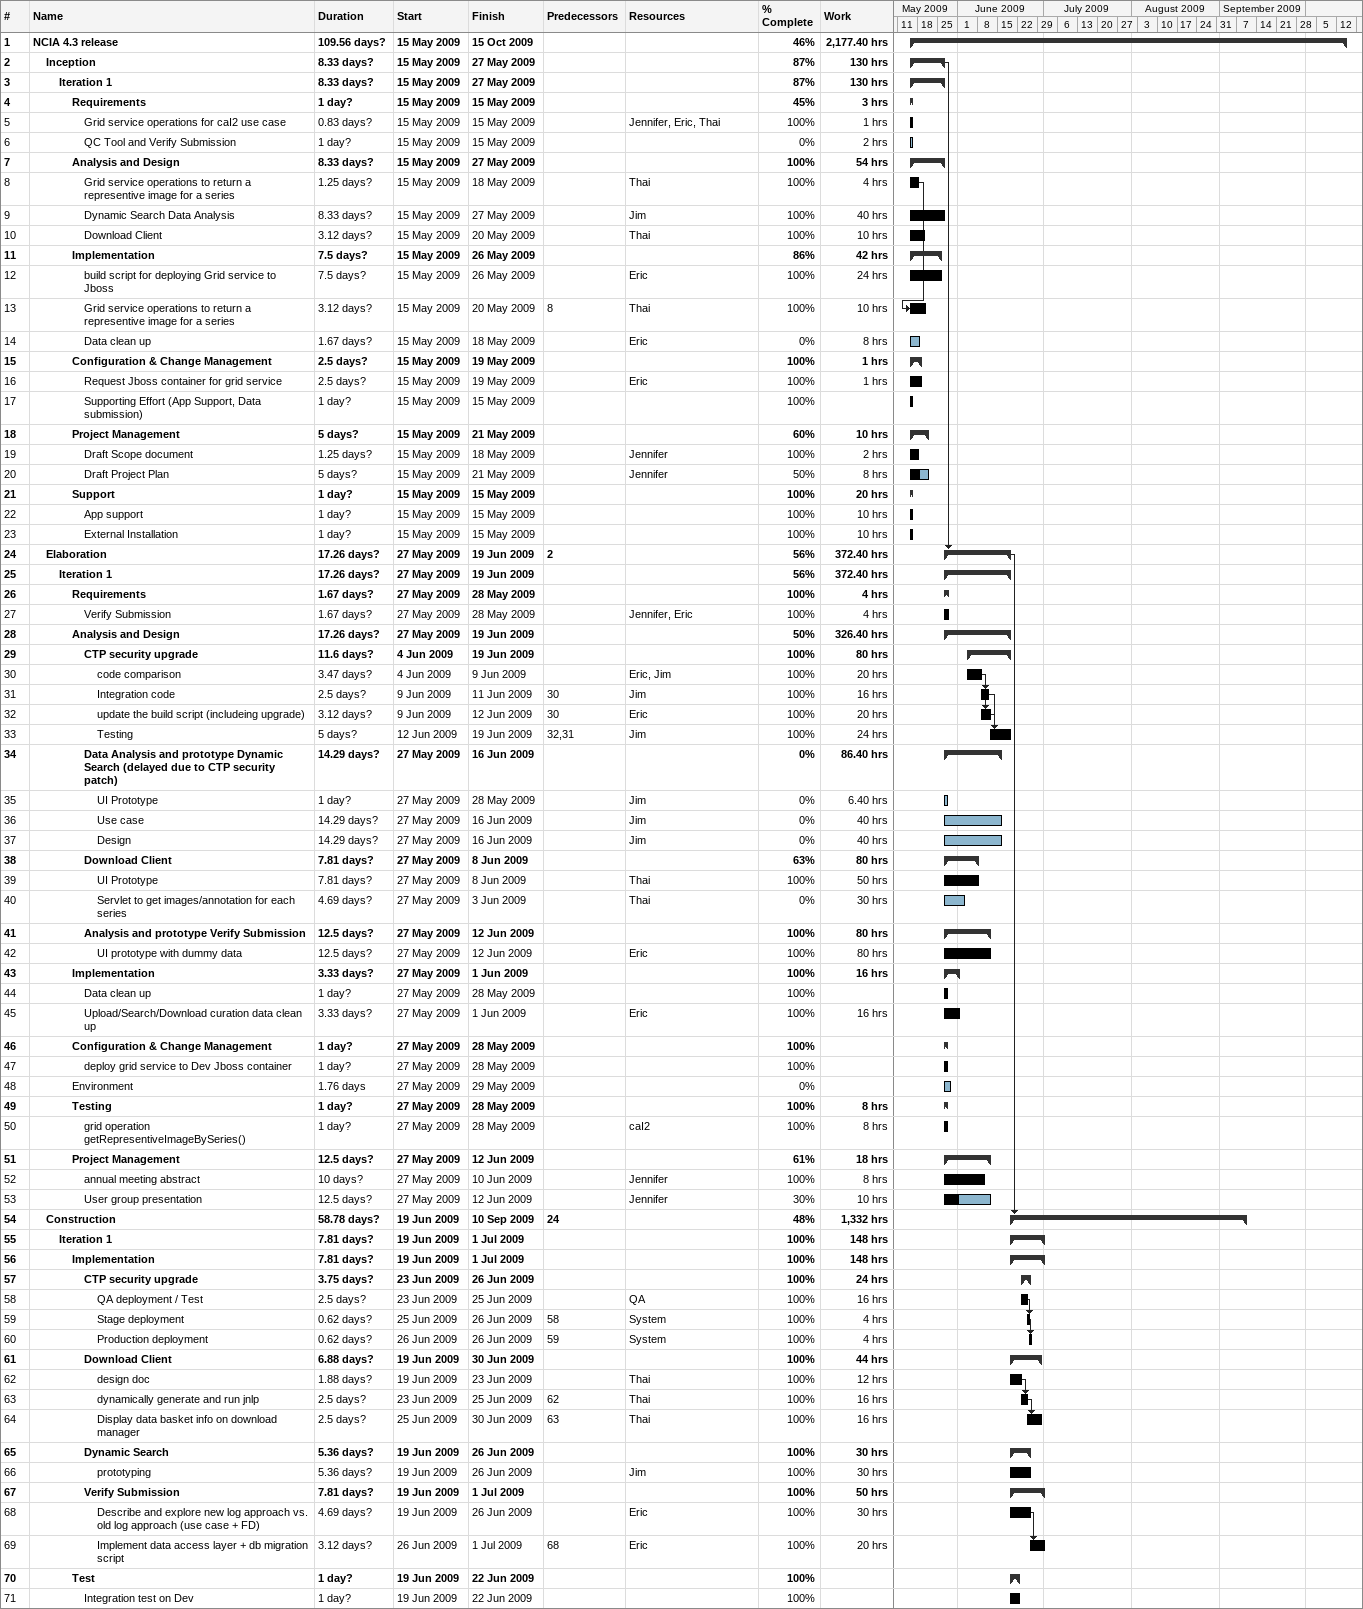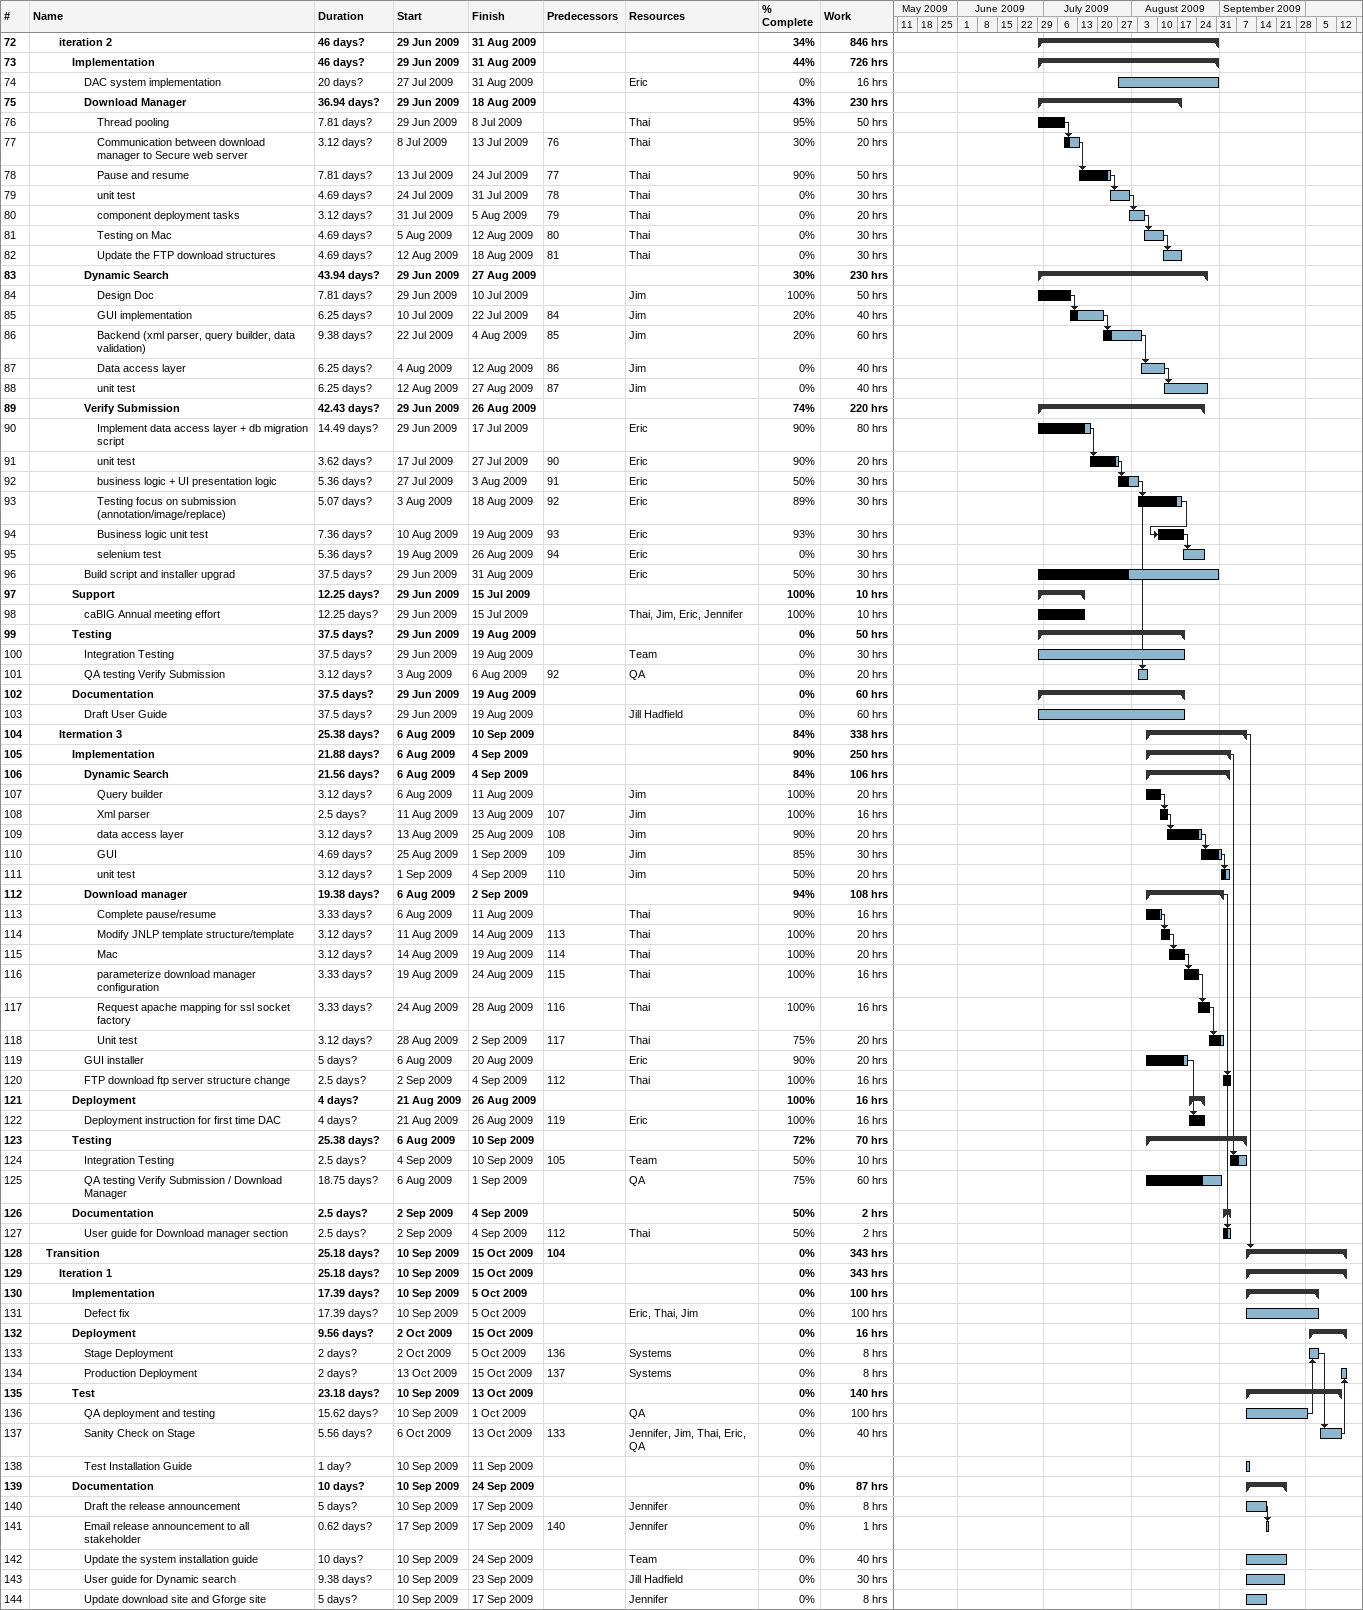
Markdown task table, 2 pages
| ID | Level | Task | Duration | Start | Finish | Predecessors | Resources | % complete | Work (h) |
|---|---|---|---|---|---|---|---|---|---|
| 1 | 1 | **NCIA 4.3 release** | 109.56d? | 2009-05-15 | 2009-10-15 |  |  | 46 | 2177.40 |
| 2 | 2 | **Inception** | 8.33d? | 2009-05-15 | 2009-05-27 |  |  | 87 | 130 |
| 3 | 3 | **Iteration 1** | 8.33d? | 2009-05-15 | 2009-05-27 |  |  | 87 | 130 |
| 4 | 4 | **Requirements** | 1d? | 2009-05-15 | 2009-05-15 |  |  | 45 | 3 |
| 5 | 5 | Grid service operations for caI2 use case | 0.83d? | 2009-05-15 | 2009-05-15 |  | Jennifer, Eric, Thai | 100 | 1 |
| 6 | 5 | QC Tool and Verify Submission | 1d? | 2009-05-15 | 2009-05-15 |  |  | 0 | 2 |
| 7 | 4 | **Analysis and Design** | 8.33d? | 2009-05-15 | 2009-05-27 |  |  | 100 | 54 |
| 8 | 5 | Grid service operations to return a representive image for a series | 1.25d? | 2009-05-15 | 2009-05-18 |  | Thai | 100 | 4 |
| 9 | 5 | Dynamic Search Data Analysis | 8.33d? | 2009-05-15 | 2009-05-27 |  | Jim | 100 | 40 |
| 10 | 5 | Download Client | 3.12d? | 2009-05-15 | 2009-05-20 |  | Thai | 100 | 10 |
| 11 | 4 | **Implementation** | 7.5d? | 2009-05-15 | 2009-05-26 |  |  | 86 | 42 |
| 12 | 5 | build script for deploying Grid service to Jboss | 7.5d? | 2009-05-15 | 2009-05-26 |  | Eric | 100 | 24 |
| 13 | 5 | Grid service operations to return a representive image for a series | 3.12d? | 2009-05-15 | 2009-05-20 | 8 | Thai | 100 | 10 |
| 14 | 5 | Data clean up | 1.67d? | 2009-05-15 | 2009-05-18 |  | Eric | 0 | 8 |
| 15 | 4 | **Configuration & Change Management** | 2.5d? | 2009-05-15 | 2009-05-19 |  |  | 100 | 1 |
| 16 | 5 | Request Jboss container for grid service | 2.5d? | 2009-05-15 | 2009-05-19 |  | Eric | 100 | 1 |
| 17 | 5 | Supporting Effort (App Support, Data submission) | 1d? | 2009-05-15 | 2009-05-15 |  |  | 100 |  |
| 18 | 4 | **Project Management** | 5d? | 2009-05-15 | 2009-05-21 |  |  | 60 | 10 |
| 19 | 5 | Draft Scope document | 1.25d? | 2009-05-15 | 2009-05-18 |  | Jennifer | 100 | 2 |
| 20 | 5 | Draft Project Plan | 5d? | 2009-05-15 | 2009-05-21 |  | Jennifer | 50 | 8 |
| 21 | 4 | **Support** | 1d? | 2009-05-15 | 2009-05-15 |  |  | 100 | 20 |
| 22 | 5 | App support | 1d? | 2009-05-15 | 2009-05-15 |  |  | 100 | 10 |
| 23 | 5 | External Installation | 1d? | 2009-05-15 | 2009-05-15 |  |  | 100 | 10 |
| 24 | 2 | **Elaboration** | 17.26d? | 2009-05-27 | 2009-06-19 | 2 |  | 56 | 372.40 |
| 25 | 3 | **Iteration 1** | 17.26d? | 2009-05-27 | 2009-06-19 |  |  | 56 | 372.40 |
| 26 | 4 | **Requirements** | 1.67d? | 2009-05-27 | 2009-05-28 |  |  | 100 | 4 |
| 27 | 5 | Verify Submission | 1.67d? | 2009-05-27 | 2009-05-28 |  | Jennifer, Eric | 100 | 4 |
| 28 | 4 | **Analysis and Design** | 17.26d? | 2009-05-27 | 2009-06-19 |  |  | 50 | 326.40 |
| 29 | 5 | **CTP security upgrade** | 11.6d? | 2009-06-04 | 2009-06-19 |  |  | 100 | 80 |
| 30 | 6 | code comparison | 3.47d? | 2009-06-04 | 2009-06-09 |  | Eric, Jim | 100 | 20 |
| 31 | 6 | Integration code | 2.5d? | 2009-06-09 | 2009-06-11 | 30 | Jim | 100 | 16 |
| 32 | 6 | update the build script (includeing upgrade) | 3.12d? | 2009-06-09 | 2009-06-12 | 30 | Eric | 100 | 20 |
| 33 | 6 | Testing | 5d? | 2009-06-12 | 2009-06-19 | 32, 31 | Jim | 100 | 24 |
| 34 | 5 | **Data Analysis and prototype Dynamic Search (delayed due to CTP security patch)** | 14.29d? | 2009-05-27 | 2009-06-16 |  |  | 0 | 86.40 |
| 35 | 6 | UI Prototype | 1d? | 2009-05-27 | 2009-05-28 |  | Jim | 0 | 6.40 |
| 36 | 6 | Use case | 14.29d? | 2009-05-27 | 2009-06-16 |  | Jim | 0 | 40 |
| 37 | 6 | Design | 14.29d? | 2009-05-27 | 2009-06-16 |  | Jim | 0 | 40 |
| 38 | 5 | **Download Client** | 7.81d? | 2009-05-27 | 2009-06-08 |  |  | 63 | 80 |
| 39 | 6 | UI Prototype | 7.81d? | 2009-05-27 | 2009-06-08 |  | Thai | 100 | 50 |
| 40 | 6 | Servlet to get images/annotation for each series | 4.69d? | 2009-05-27 | 2009-06-03 |  | Thai | 0 | 30 |
| 41 | 5 | **Analysis and prototype Verify Submission** | 12.5d? | 2009-05-27 | 2009-06-12 |  |  | 100 | 80 |
| 42 | 6 | UI prototype with dummy data | 12.5d? | 2009-05-27 | 2009-06-12 |  | Eric | 100 | 80 |
| 43 | 4 | **Implementation** | 3.33d? | 2009-05-27 | 2009-06-01 |  |  | 100 | 16 |
| 44 | 5 | Data clean up | 1d? | 2009-05-27 | 2009-05-28 |  |  | 100 |  |
| 45 | 5 | Upload/Search/Download curation data clean up | 3.33d? | 2009-05-27 | 2009-06-01 |  | Eric | 100 | 16 |
| 46 | 4 | **Configuration & Change Management** | 1d? | 2009-05-27 | 2009-05-28 |  |  | 100 |  |
| 47 | 5 | deploy grid service to Dev Jboss container | 1d? | 2009-05-27 | 2009-05-28 |  |  | 100 |  |
| 48 | 4 | Environment | 1.76d | 2009-05-27 | 2009-05-29 |  |  | 0 |  |
| 49 | 4 | **Testing** | 1d? | 2009-05-27 | 2009-05-28 |  |  | 100 | 8 |
| 50 | 5 | grid operation getRepresentiveImageBySeries() | 1d? | 2009-05-27 | 2009-05-28 |  | caI2 | 100 | 8 |
| 51 | 4 | **Project Management** | 12.5d? | 2009-05-27 | 2009-06-12 |  |  | 61 | 18 |
| 52 | 5 | annual meeting abstract | 10d? | 2009-05-27 | 2009-06-10 |  | Jennifer | 100 | 8 |
| 53 | 5 | User group presentation | 12.5d? | 2009-05-27 | 2009-06-12 |  | Jennifer | 30 | 10 |
| 54 | 2 | **Construction** | 58.78d? | 2009-06-19 | 2009-09-10 | 24 |  | 48 | 1332 |
| 55 | 3 | **Iteration 1** | 7.81d? | 2009-06-19 | 2009-07-01 |  |  | 100 | 148 |
| 56 | 4 | **Implementation** | 7.81d? | 2009-06-19 | 2009-07-01 |  |  | 100 | 148 |
| 57 | 5 | **CTP security upgrade** | 3.75d? | 2009-06-23 | 2009-06-26 |  |  | 100 | 24 |
| 58 | 6 | QA deployment / Test | 2.5d? | 2009-06-23 | 2009-06-25 |  | QA | 100 | 16 |
| 59 | 6 | Stage deployment | 0.62d? | 2009-06-25 | 2009-06-26 | 58 | System | 100 | 4 |
| 60 | 6 | Production deployment | 0.62d? | 2009-06-26 | 2009-06-26 | 59 | System | 100 | 4 |
| 61 | 5 | **Download Client** | 6.88d? | 2009-06-19 | 2009-06-30 |  |  | 100 | 44 |
| 62 | 6 | design doc | 1.88d? | 2009-06-19 | 2009-06-23 |  | Thai | 100 | 12 |
| 63 | 6 | dynamically generate and run jnlp | 2.5d? | 2009-06-23 | 2009-06-25 | 62 | Thai | 100 | 16 |
| 64 | 6 | Display data basket info on download manager | 2.5d? | 2009-06-25 | 2009-06-30 | 63 | Thai | 100 | 16 |
| 65 | 5 | **Dynamic Search** | 5.36d? | 2009-06-19 | 2009-06-26 |  |  | 100 | 30 |
| 66 | 6 | prototyping | 5.36d? | 2009-06-19 | 2009-06-26 |  | Jim | 100 | 30 |
| 67 | 5 | **Verify Submission** | 7.81d? | 2009-06-19 | 2009-07-01 |  |  | 100 | 50 |
| 68 | 6 | Describe and explore new log approach vs. old log approach (use case + FD) | 4.69d? | 2009-06-19 | 2009-06-26 |  | Eric | 100 | 30 |
| 69 | 6 | Implement data access layer + db migration script | 3.12d? | 2009-06-26 | 2009-07-01 | 68 | Eric | 100 | 20 |
| 70 | 4 | **Test** | 1d? | 2009-06-19 | 2009-06-22 |  |  | 100 |  |
| 71 | 5 | Integration test on Dev | 1d? | 2009-06-19 | 2009-06-22 |  |  | 100 |  |
| 72 | 3 | **iteration 2** | 46d? | 2009-06-29 | 2009-08-31 |  |  | 34 | 846 |
| 73 | 4 | **Implementation** | 46d? | 2009-06-29 | 2009-08-31 |  |  | 44 | 726 |
| 74 | 5 | DAC system implementation | 20d? | 2009-07-27 | 2009-08-31 |  | Eric | 0 | 16 |
| 75 | 5 | **Download Manager** | 36.94d? | 2009-06-29 | 2009-08-18 |  |  | 43 | 230 |
| 76 | 6 | Thread pooling | 7.81d? | 2009-06-29 | 2009-07-08 |  | Thai | 95 | 50 |
| 77 | 6 | Communication between download manager to Secure web server | 3.12d? | 2009-07-08 | 2009-07-13 | 76 | Thai | 30 | 20 |
| 78 | 6 | Pause and resume | 7.81d? | 2009-07-13 | 2009-07-24 | 77 | Thai | 90 | 50 |
| 79 | 6 | unit test | 4.69d? | 2009-07-24 | 2009-07-31 | 78 | Thai | 0 | 30 |
| 80 | 6 | component deployment tasks | 3.12d? | 2009-07-31 | 2009-08-05 | 79 | Thai | 0 | 20 |
| 81 | 6 | Testing on Mac | 4.69d? | 2009-08-05 | 2009-08-12 | 80 | Thai | 0 | 30 |
| 82 | 6 | Update the FTP download structures | 4.69d? | 2009-08-12 | 2009-08-18 | 81 | Thai | 0 | 30 |
| 83 | 5 | **Dynamic Search** | 43.94d? | 2009-06-29 | 2009-08-27 |  |  | 30 | 230 |
| 84 | 6 | Design Doc | 7.81d? | 2009-06-29 | 2009-07-10 |  | Jim | 100 | 50 |
| 85 | 6 | GUI implementation | 6.25d? | 2009-07-10 | 2009-07-22 | 84 | Jim | 20 | 40 |
| 86 | 6 | Backend (xml parser, query builder, data validation) | 9.38d? | 2009-07-22 | 2009-08-04 | 85 | Jim | 20 | 60 |
| 87 | 6 | Data access layer | 6.25d? | 2009-08-04 | 2009-08-12 | 86 | Jim | 0 | 40 |
| 88 | 6 | unit test | 6.25d? | 2009-08-12 | 2009-08-27 | 87 | Jim | 0 | 40 |
| 89 | 5 | **Verify Submission** | 42.43d? | 2009-06-29 | 2009-08-26 |  |  | 74 | 220 |
| 90 | 6 | Implement data access layer + db migration script | 14.49d? | 2009-06-29 | 2009-07-17 |  | Eric | 90 | 80 |
| 91 | 6 | unit test | 3.62d? | 2009-07-17 | 2009-07-27 | 90 | Eric | 90 | 20 |
| 92 | 6 | business logic + UI presentation logic | 5.36d? | 2009-07-27 | 2009-08-03 | 91 | Eric | 50 | 30 |
| 93 | 6 | Testing focus on submission (annotation/image/replace) | 5.07d? | 2009-08-03 | 2009-08-18 | 92 | Eric | 89 | 30 |
| 94 | 6 | Business logic unit test | 7.36d? | 2009-08-10 | 2009-08-19 | 93 | Eric | 93 | 30 |
| 95 | 6 | selenium test | 5.36d? | 2009-08-19 | 2009-08-26 | 94 | Eric | 0 | 30 |
| 96 | 5 | Build script and installer upgrad | 37.5d? | 2009-06-29 | 2009-08-31 |  | Eric | 50 | 30 |
| 97 | 4 | **Support** | 12.25d? | 2009-06-29 | 2009-07-15 |  |  | 100 | 10 |
| 98 | 5 | caBIG Annual meeting effort | 12.25d? | 2009-06-29 | 2009-07-15 |  | Thai, Jim, Eric, Jennifer | 100 | 10 |
| 99 | 4 | **Testing** | 37.5d? | 2009-06-29 | 2009-08-19 |  |  | 0 | 50 |
| 100 | 5 | Integration Testing | 37.5d? | 2009-06-29 | 2009-08-19 |  | Team | 0 | 30 |
| 101 | 5 | QA testing Verify Submission | 3.12d? | 2009-08-03 | 2009-08-06 | 92 | QA | 0 | 20 |
| 102 | 4 | **Documentation** | 37.5d? | 2009-06-29 | 2009-08-19 |  |  | 0 | 60 |
| 103 | 5 | Draft User Guide | 37.5d? | 2009-06-29 | 2009-08-19 |  | Jill Hadfield | 0 | 60 |
| 104 | 3 | **Itermation 3** | 25.38d? | 2009-08-06 | 2009-09-10 |  |  | 84 | 338 |
| 105 | 4 | **Implementation** | 21.88d? | 2009-08-06 | 2009-09-04 |  |  | 90 | 250 |
| 106 | 5 | **Dynamic Search** | 21.56d? | 2009-08-06 | 2009-09-04 |  |  | 84 | 106 |
| 107 | 6 | Query builder | 3.12d? | 2009-08-06 | 2009-08-11 |  | Jim | 100 | 20 |
| 108 | 6 | Xml parser | 2.5d? | 2009-08-11 | 2009-08-13 | 107 | Jim | 100 | 16 |
| 109 | 6 | data access layer | 3.12d? | 2009-08-13 | 2009-08-25 | 108 | Jim | 90 | 20 |
| 110 | 6 | GUI | 4.69d? | 2009-08-25 | 2009-09-01 | 109 | Jim | 85 | 30 |
| 111 | 6 | unit test | 3.12d? | 2009-09-01 | 2009-09-04 | 110 | Jim | 50 | 20 |
| 112 | 5 | **Download manager** | 19.38d? | 2009-08-06 | 2009-09-02 |  |  | 94 | 108 |
| 113 | 6 | Complete pause/resume | 3.33d? | 2009-08-06 | 2009-08-11 |  | Thai | 90 | 16 |
| 114 | 6 | Modify JNLP template structure/template | 3.12d? | 2009-08-11 | 2009-08-14 | 113 | Thai | 100 | 20 |
| 115 | 6 | Mac | 3.12d? | 2009-08-14 | 2009-08-19 | 114 | Thai | 100 | 20 |
| 116 | 6 | parameterize download manager configuration | 3.33d? | 2009-08-19 | 2009-08-24 | 115 | Thai | 100 | 16 |
| 117 | 6 | Request apache mapping for ssl socket factory | 3.33d? | 2009-08-24 | 2009-08-28 | 116 | Thai | 100 | 16 |
| 118 | 6 | Unit test | 3.12d? | 2009-08-28 | 2009-09-02 | 117 | Thai | 75 | 20 |
| 119 | 5 | GUI installer | 5d? | 2009-08-06 | 2009-08-20 |  | Eric | 90 | 20 |
| 120 | 5 | FTP download ftp server structure change | 2.5d? | 2009-09-02 | 2009-09-04 | 112 | Thai | 100 | 16 |
| 121 | 4 | **Deployment** | 4d? | 2009-08-21 | 2009-08-26 |  |  | 100 | 16 |
| 122 | 5 | Deployment instruction for first time DAC | 4d? | 2009-08-21 | 2009-08-26 | 119 | Eric | 100 | 16 |
| 123 | 4 | **Testing** | 25.38d? | 2009-08-06 | 2009-09-10 |  |  | 72 | 70 |
| 124 | 5 | Integration Testing | 2.5d? | 2009-09-04 | 2009-09-10 | 105 | Team | 50 | 10 |
| 125 | 5 | QA testing Verify Submission / Download Manager | 18.75d? | 2009-08-06 | 2009-09-01 |  | QA | 75 | 60 |
| 126 | 4 | **Documentation** | 2.5d? | 2009-09-02 | 2009-09-04 |  |  | 50 | 2 |
| 127 | 5 | User guide for Download manager section | 2.5d? | 2009-09-02 | 2009-09-04 | 112 | Thai | 50 | 2 |
| 128 | 2 | **Transition** | 25.18d? | 2009-09-10 | 2009-10-15 | 104 |  | 0 | 343 |
| 129 | 3 | **Iteration 1** | 25.18d? | 2009-09-10 | 2009-10-15 |  |  | 0 | 343 |
| 130 | 4 | **Implementation** | 17.39d? | 2009-09-10 | 2009-10-05 |  |  | 0 | 100 |
| 131 | 5 | Defect fix | 17.39d? | 2009-09-10 | 2009-10-05 |  | Eric, Thai, Jim | 0 | 100 |
| 132 | 4 | **Deployment** | 9.56d? | 2009-10-02 | 2009-10-15 |  |  | 0 | 16 |
| 133 | 5 | Stage Deployment | 2d? | 2009-10-02 | 2009-10-05 | 136 | Systems | 0 | 8 |
| 134 | 5 | Production Deployment | 2d? | 2009-10-13 | 2009-10-15 | 137 | Systems | 0 | 8 |
| 135 | 4 | **Test** | 23.18d? | 2009-09-10 | 2009-10-13 |  |  | 0 | 140 |
| 136 | 5 | QA deployment and testing | 15.62d? | 2009-09-10 | 2009-10-01 |  | QA | 0 | 100 |
| 137 | 5 | Sanity Check on Stage | 5.56d? | 2009-10-06 | 2009-10-13 | 133 | Jennifer, Jim, Thai, Eric, QA | 0 | 40 |
| 138 | 5 | Test Installation Guide | 1d? | 2009-09-10 | 2009-09-11 |  |  | 0 |  |
| 139 | 4 | **Documentation** | 10d? | 2009-09-10 | 2009-09-24 |  |  | 0 | 87 |
| 140 | 5 | Draft the release announcement | 5d? | 2009-09-10 | 2009-09-17 |  | Jennifer | 0 | 8 |
| 141 | 5 | Email release announcement to all stakeholder | 0.62d? | 2009-09-17 | 2009-09-17 | 140 | Jennifer | 0 | 1 |
| 142 | 5 | Update the system installation guide | 10d? | 2009-09-10 | 2009-09-24 |  | Team | 0 | 40 |
| 143 | 5 | User guide for Dynamic search | 9.38d? | 2009-09-10 | 2009-09-23 |  | Jill Hadfield | 0 | 30 |
| 144 | 5 | Update download site and Gforge site | 5d? | 2009-09-10 | 2009-09-17 |  | Jennifer | 0 | 8 |
